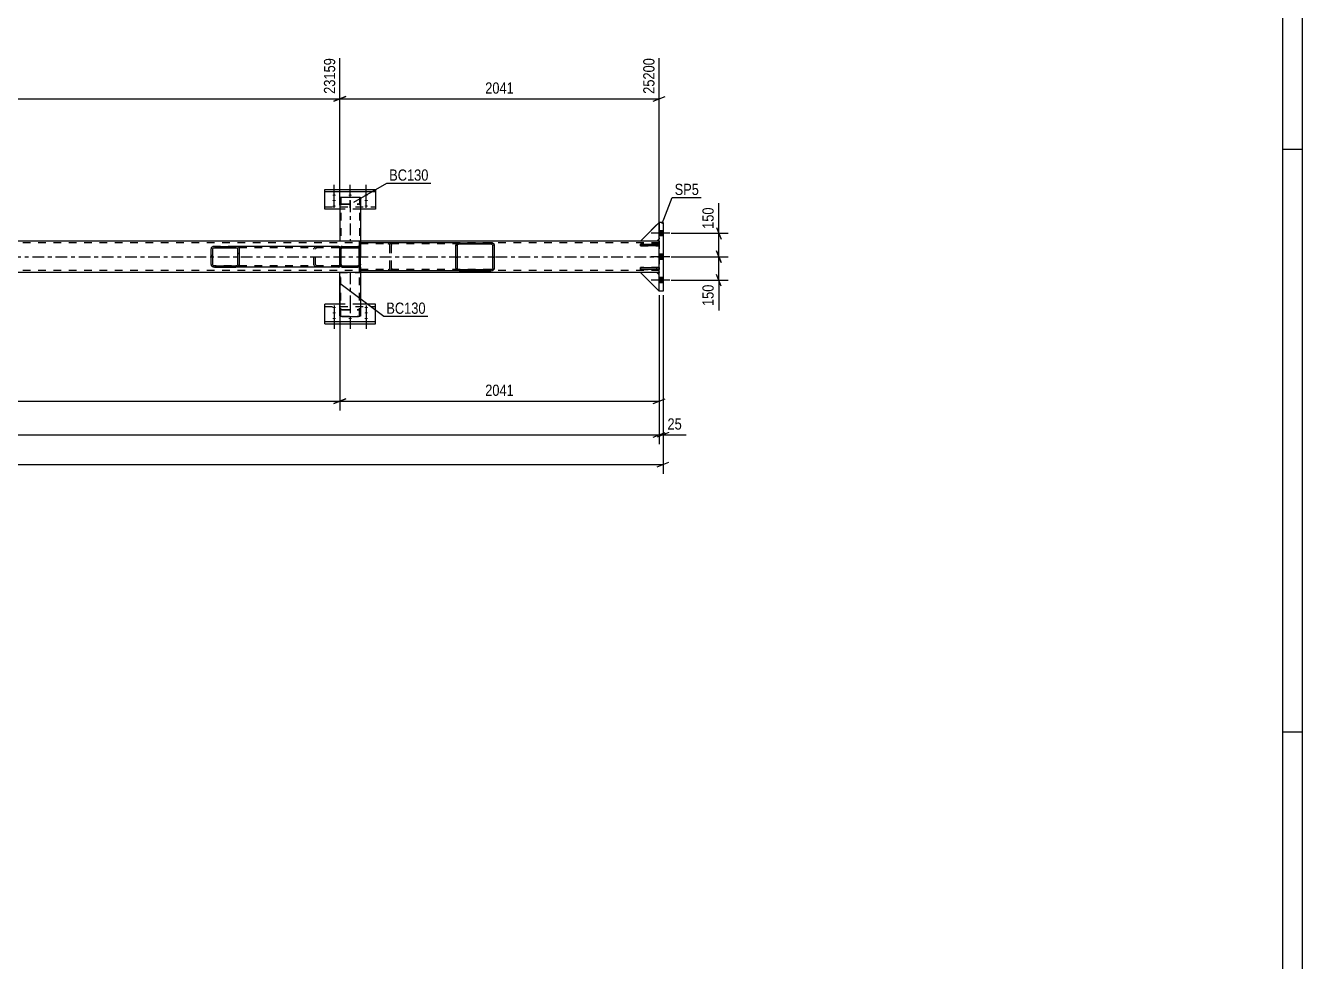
# Model space of a CAD drawing. Header units: millimetres. Extents: x -82 to 1107, y -663 to 178.
# Drawn here: x 780.6 to 1107, y -424.1 to -184.8 of the extents above; entities that cross this region are included whole.
import ezdxf

# ---------------------------------------------------------------- set-up
doc = ezdxf.new("R2010")
doc.units = ezdxf.units.MM
doc.linetypes.add('DXK_LINE_DOT2', pattern=[3.9198, 1.9599, -1.9599])
doc.linetypes.add('DXK_LINE_DOT3', pattern=[5.9187, 2.979, -0.9799, 0.9799, -0.9799])
doc.styles.add('Arial Narrow', font='ARIALN.TTF', dxfattribs={"height": 0.2})

# ---------------------------------------------------------------- blocks, each defined once
blk = doc.blocks.new('Unknown-348431369-1163')
at = {"color": 5, "linetype": 'Continuous'}
for p, q in [((1107.01, -663.45), (1107.01, 177.55)), ((1102.01, -658.45), (1102.01, 172.55)), ((1107.01, -216.45), (1102.01, -216.45)), ((1107.01, -365.45), (1102.01, -365.45))]:
    blk.add_line(p, q, dxfattribs=at)
blk = doc.blocks.new('Part-348431369-4253 - 4134')
at = {"color": 2, "linetype": 'Continuous'}
for p, q in [((941.94, -247.91), (937.74, -247.91)), ((937.74, -247.91), (942.54, -252.71)), ((942.54, -248.51), (941.94, -247.91))]:
    blk.add_line(p, q, dxfattribs=at)
at = {"color": 7, "linetype": 'DXK_LINE_DOT2'}
blk.add_line((942.54, -252.71), (942.54, -248.51), dxfattribs=at)
blk = doc.blocks.new('Part-348431369-4211 - 4134')
at = {"linetype": 'Continuous'}
h = blk.add_hatch(dxfattribs=at)
h.set_pattern_fill('', scale=0.7, style=0, pattern_type=0)
h.set_pattern_definition([(45, (899.8734, -247.4569), (-1.57154, 1.57154), [])])
h.paths.add_polyline_path([(899.54, -247.51), (899.87, -247.46), (900.16, -247.32), (900.35, -247.11), (900.42, -246.87), (900.42, -240.95), (900.35, -240.7), (900.16, -240.49), (899.87, -240.35), (899.54, -240.31), (891.41, -240.31), (891.07, -240.35), (890.79, -240.49), (890.6, -240.7), (890.53, -240.95), (890.53, -246.87), (890.6, -247.11), (890.79, -247.32), (891.07, -247.46), (891.41, -247.51)])
h.paths.add_polyline_path([(891.24, -247.16), (891.1, -247.09), (891, -246.99), (890.97, -246.87), (890.97, -240.95), (891, -240.82), (891.1, -240.72), (891.24, -240.65), (891.41, -240.63), (899.54, -240.63), (899.71, -240.65), (899.85, -240.72), (899.94, -240.82), (899.98, -240.95), (899.98, -246.87), (899.94, -246.99), (899.85, -247.09), (899.71, -247.16), (899.54, -247.19), (891.41, -247.19)])
at = {"color": 2, "linetype": 'Continuous'}
for p, q in [((891.41, -240.31), (866.18, -240.31)), ((866.18, -241.27), (866.18, -241.91)), ((890.6, -240.7), (890.53, -240.95)), ((890.53, -246.87), (890.53, -240.95)), ((890.97, -240.95), (891, -240.82)), ((890.97, -246.87), (890.97, -240.95)), ((891.41, -240.31), (891.07, -240.35)), ((891.24, -240.65), (891.41, -240.63)), ((891.41, -240.31), (899.54, -240.31)), ((891.41, -240.63), (899.54, -240.63)), ((899.87, -240.35), (899.54, -240.31)), ((899.54, -240.63), (899.71, -240.65)), ((899.94, -240.82), (899.98, -240.95)), ((899.98, -246.87), (899.98, -240.95)), ((900.42, -240.95), (900.35, -240.7)), ((900.42, -246.87), (900.42, -240.95)), ((866.18, -246.55), (866.18, -245.91)), ((891.41, -247.51), (866.18, -247.51)), ((890.53, -246.87), (890.6, -247.11)), ((891, -246.99), (890.97, -246.87)), ((891.07, -247.46), (891.41, -247.51)), ((891.41, -247.19), (891.24, -247.16)), ((891.41, -247.19), (899.54, -247.19)), ((891.41, -247.51), (899.54, -247.51)), ((899.71, -247.16), (899.54, -247.19)), ((899.54, -247.51), (899.87, -247.46)), ((899.98, -246.87), (899.94, -246.99)), ((900.35, -247.11), (900.42, -246.87))]:
    blk.add_line(p, q, dxfattribs=at)
at = {"color": 7, "linetype": 'DXK_LINE_DOT2'}
for p, q in [((866.18, -240.31), (866.18, -241.27)), ((866.18, -240.31), (866.18, -240.31)), ((899.54, -240.63), (866.18, -240.63)), ((873.25, -240.31), (873.58, -240.35)), ((873.41, -240.65), (873.25, -240.63)), ((873.69, -240.95), (873.65, -240.82)), ((873.69, -246.87), (873.69, -240.95)), ((874.06, -240.7), (874.12, -240.95)), ((874.12, -246.87), (874.12, -240.95)), ((899.54, -240.31), (891.41, -240.31)), ((866.18, -241.91), (866.18, -245.91)), ((866.18, -246.87), (866.18, -246.55)), ((866.18, -247.51), (866.18, -246.87)), ((899.54, -247.19), (866.18, -247.19)), ((866.18, -247.51), (866.18, -247.51)), ((873.25, -247.19), (873.41, -247.16)), ((873.58, -247.46), (873.25, -247.51)), ((873.65, -246.99), (873.69, -246.87)), ((874.12, -246.87), (874.06, -247.11)), ((899.54, -247.51), (891.41, -247.51))]:
    blk.add_line(p, q, dxfattribs=at)
for centre, radius, start, end in [((873.31, -241.04), 0.401, 32.4092, 75.4445), ((873.38, -241.13), 0.802, 32.4092, 75.4445), ((873.31, -246.77), 0.401, 284.5555, 327.5908), ((873.38, -246.68), 0.802, 284.5555, 327.5908)]:
    blk.add_arc(centre, radius, start, end, dxfattribs=at)
at = {"color": 2, "linetype": 'Continuous'}
for centre, radius, start, end in [((891.28, -241.13), 0.802, 104.5555, 147.5908), ((891.34, -241.04), 0.401, 104.5555, 147.5908), ((899.6, -241.04), 0.401, 32.4092, 75.4445), ((899.67, -241.13), 0.802, 32.4092, 75.4445), ((891.28, -246.68), 0.802, 212.4092, 255.4445), ((891.34, -246.77), 0.401, 212.4092, 255.4445), ((899.6, -246.77), 0.401, 284.5555, 327.5908), ((899.67, -246.68), 0.802, 284.5555, 327.5908)]:
    blk.add_arc(centre, radius, start, end, dxfattribs=at)
blk = doc.blocks.new('Part-348431369-4331 - 4134')
at = {"color": 7, "linetype": 'DXK_LINE_DOT2'}
for p, q in [((942.54, -246.67), (937.74, -246.67)), ((937.74, -246.67), (937.74, -247.15)), ((937.74, -247.15), (942.54, -247.15)), ((941.94, -247.15), (941.94, -246.67)), ((942.54, -247.15), (942.54, -246.67))]:
    blk.add_line(p, q, dxfattribs=at)
blk = doc.blocks.new('Part-348431369-4215 - 4134')
at = {"color": 2, "linetype": 'Continuous'}
for p, q in [((857.05, -231.76), (857.05, -226.71)), ((857.05, -226.71), (870.05, -226.71)), ((870.05, -227.31), (857.05, -227.31)), ((870.05, -226.71), (870.05, -231.76)), ((860.91, -231.76), (857.05, -231.76)), ((870.05, -231.76), (866.19, -231.76))]:
    blk.add_line(p, q, dxfattribs=at)
at = {"color": 7, "linetype": 'DXK_LINE_DOT2'}
for p, q in [((857.05, -231.15), (870.05, -231.15)), ((866.19, -231.76), (860.91, -231.76))]:
    blk.add_line(p, q, dxfattribs=at)
blk = doc.blocks.new('Part-348431369-4151 - 4134')
at = {"color": 2, "linetype": 'Continuous'}
for p, q in [((942.54, -252.71), (942.54, -235.11)), ((943.54, -235.11), (942.54, -235.11)), ((943.54, -235.11), (943.54, -252.71)), ((943.54, -252.71), (942.54, -252.71))]:
    blk.add_line(p, q, dxfattribs=at)
blk = doc.blocks.new('Part-348431369-4337 - 4134')
at = {"color": 2, "linetype": 'Continuous'}
for p, q in [((937.74, -239.91), (942.54, -235.11)), ((941.94, -239.91), (937.74, -239.91)), ((942.54, -239.31), (941.94, -239.91))]:
    blk.add_line(p, q, dxfattribs=at)
at = {"color": 7, "linetype": 'DXK_LINE_DOT2'}
blk.add_line((942.54, -239.31), (942.54, -235.11), dxfattribs=at)
blk = doc.blocks.new('Part-348431369-4191 - 4134')
at = {"color": 2, "linetype": 'Continuous'}
for p, q in [((860.91, -228.79), (860.95, -228.73)), ((860.91, -228.79), (860.91, -239.91)), ((860.95, -228.73), (861.05, -228.68)), ((861.05, -228.68), (861.21, -228.64)), ((861.21, -228.64), (861.39, -228.63)), ((861.39, -228.63), (865.71, -228.63)), ((865.71, -228.63), (865.89, -228.64)), ((865.89, -228.64), (866.05, -228.68)), ((866.05, -228.68), (866.15, -228.73)), ((866.15, -228.73), (866.19, -228.79)), ((866.19, -228.79), (866.19, -239.91))]:
    blk.add_line(p, q, dxfattribs=at)
at = {"color": 7, "linetype": 'DXK_LINE_DOT2'}
for p, q in [((860.95, -230.33), (860.91, -230.27)), ((861.05, -230.39), (860.95, -230.33)), ((861.21, -230.42), (861.05, -230.39)), ((861.17, -228.76), (861.15, -228.79)), ((861.15, -228.79), (861.15, -239.91)), ((861.15, -230.27), (861.17, -230.3)), ((861.22, -228.74), (861.17, -228.76)), ((861.17, -230.3), (861.22, -230.33)), ((861.39, -230.44), (861.21, -230.42)), ((861.3, -228.72), (861.22, -228.74)), ((861.22, -230.33), (861.3, -230.35)), ((861.39, -228.71), (861.3, -228.72)), ((861.3, -230.35), (861.39, -230.35)), ((861.39, -228.71), (865.71, -228.71)), ((861.39, -230.35), (865.71, -230.35)), ((861.39, -230.44), (865.71, -230.44)), ((865.8, -228.72), (865.71, -228.71)), ((865.71, -230.35), (865.8, -230.35)), ((865.89, -230.42), (865.71, -230.44)), ((865.88, -228.74), (865.8, -228.72)), ((865.8, -230.35), (865.88, -230.33)), ((865.93, -228.76), (865.88, -228.74)), ((865.88, -230.33), (865.89, -230.32)), ((865.89, -230.32), (865.93, -230.3)), ((866.05, -230.39), (865.89, -230.42)), ((865.95, -228.79), (865.93, -228.76)), ((865.93, -230.3), (865.95, -230.27)), ((865.95, -228.79), (865.95, -239.91)), ((866.15, -230.33), (866.05, -230.39)), ((866.19, -230.27), (866.15, -230.33)), ((866.19, -239.91), (860.91, -239.91))]:
    blk.add_line(p, q, dxfattribs=at)
at = {"color": 7, "linetype": 'DXK_LINE_DOT3'}
blk.add_line((863.55, -229.53), (863.55, -239.91), dxfattribs=at)
blk = doc.blocks.new('Part-348431369-4325 - 4134')
at = {"color": 2, "linetype": 'Continuous'}
for p, q in [((937.74, -247.15), (937.74, -246.67)), ((937.74, -246.67), (942.54, -246.67)), ((942.54, -247.15), (937.74, -247.15)), ((942.54, -246.67), (942.54, -247.15))]:
    blk.add_line(p, q, dxfattribs=at)
at = {"color": 7, "linetype": 'DXK_LINE_DOT2'}
blk.add_line((941.94, -247.15), (941.94, -246.67), dxfattribs=at)
blk = doc.blocks.new('Part-348431369-4261 - 4134')
at = {"color": 7, "linetype": 'DXK_LINE_DOT2'}
for p, q in [((941.94, -247.91), (937.74, -247.91)), ((937.74, -247.91), (942.54, -252.71)), ((942.54, -248.51), (941.94, -247.91)), ((942.54, -252.71), (942.54, -248.51))]:
    blk.add_line(p, q, dxfattribs=at)
blk = doc.blocks.new('Part-348431369-4328 - 4134')
at = {"color": 2, "linetype": 'Continuous'}
for p, q in [((937.74, -241.15), (937.74, -240.67)), ((937.74, -240.67), (942.54, -240.67)), ((942.54, -241.15), (937.74, -241.15)), ((942.54, -240.67), (942.54, -241.15))]:
    blk.add_line(p, q, dxfattribs=at)
at = {"color": 7, "linetype": 'DXK_LINE_DOT2'}
blk.add_line((941.94, -241.15), (941.94, -240.67), dxfattribs=at)
blk = doc.blocks.new('Part-348431369-4247 - 4134')
at = {"color": 7, "linetype": 'DXK_LINE_DOT2'}
for p, q in [((937.74, -239.91), (942.54, -235.11)), ((942.54, -235.11), (942.54, -239.31)), ((941.94, -239.91), (937.74, -239.91)), ((942.54, -239.31), (941.94, -239.91))]:
    blk.add_line(p, q, dxfattribs=at)
blk = doc.blocks.new('Part-348431369-4250 - 4134')
at = {"color": 7, "linetype": 'DXK_LINE_DOT2'}
for p, q in [((937.74, -239.91), (942.54, -235.11)), ((942.54, -235.11), (942.54, -239.31)), ((941.94, -239.91), (937.74, -239.91)), ((942.54, -239.31), (941.94, -239.91))]:
    blk.add_line(p, q, dxfattribs=at)
blk = doc.blocks.new('Part-348431369-4256 - 4134')
at = {"color": 7, "linetype": 'DXK_LINE_DOT2'}
for p, q in [((941.94, -247.91), (937.74, -247.91)), ((937.74, -247.91), (942.54, -252.71)), ((942.54, -248.51), (941.94, -247.91)), ((942.54, -252.71), (942.54, -248.51))]:
    blk.add_line(p, q, dxfattribs=at)
blk = doc.blocks.new('Bolt-348431369-4282 - 4134')
at = {"linetype": 'Continuous'}
for points in [[(942.54, -237.25), (942.54, -238.57), (943.54, -238.57), (943.54, -237.25)], [(942.54, -237.25), (942.54, -238.57), (943.54, -238.57), (943.54, -237.25)], [(942.54, -237.25), (942.54, -238.57), (943.54, -238.57), (943.54, -237.25)], [(942.54, -237.25), (942.54, -238.57), (943.54, -238.57), (943.54, -237.25)], [(942.54, -243.25), (942.54, -244.57), (943.54, -244.57), (943.54, -243.25)], [(942.54, -243.25), (942.54, -244.57), (943.54, -244.57), (943.54, -243.25)], [(942.54, -249.25), (942.54, -250.57), (943.54, -250.57), (943.54, -249.25)], [(942.54, -249.25), (942.54, -250.57), (943.54, -250.57), (943.54, -249.25)], [(942.54, -249.25), (942.54, -250.57), (943.54, -250.57), (943.54, -249.25)], [(942.54, -249.25), (942.54, -250.57), (943.54, -250.57), (943.54, -249.25)]]:
    blk.add_hatch(color=1, dxfattribs=at).paths.add_polyline_path(points)
at = {"color": 1, "linetype": 'Continuous'}
for p, q in [((945.3, -237.91), (940.54, -237.91)), ((945.3, -237.91), (940.54, -237.91)), ((945.3, -237.91), (940.54, -237.91)), ((945.3, -237.91), (940.54, -237.91)), ((943.54, -237.25), (942.54, -237.25)), ((943.54, -237.25), (942.54, -237.25)), ((943.54, -237.25), (942.54, -237.25)), ((943.54, -237.25), (942.54, -237.25)), ((943.54, -238.57), (942.54, -238.57)), ((943.54, -238.57), (942.54, -238.57)), ((943.54, -238.57), (942.54, -238.57)), ((943.54, -238.57), (942.54, -238.57)), ((945.3, -243.91), (940.54, -243.91)), ((945.3, -243.91), (940.54, -243.91)), ((943.54, -243.25), (942.54, -243.25)), ((943.54, -243.25), (942.54, -243.25)), ((943.54, -244.57), (942.54, -244.57)), ((943.54, -244.57), (942.54, -244.57)), ((945.3, -249.91), (940.54, -249.91)), ((945.3, -249.91), (940.54, -249.91)), ((945.3, -249.91), (940.54, -249.91)), ((945.3, -249.91), (940.54, -249.91)), ((943.54, -249.25), (942.54, -249.25)), ((943.54, -249.25), (942.54, -249.25)), ((943.54, -249.25), (942.54, -249.25)), ((943.54, -249.25), (942.54, -249.25)), ((943.54, -250.57), (942.54, -250.57)), ((943.54, -250.57), (942.54, -250.57)), ((943.54, -250.57), (942.54, -250.57)), ((943.54, -250.57), (942.54, -250.57))]:
    blk.add_line(p, q, dxfattribs=at)
blk = doc.blocks.new('Bolt-348431369-4288 - 4134')
at = {"linetype": 'Continuous'}
for points in [[(859.45, -227.98), (859.54, -227.98), (859.63, -227.99), (859.71, -228.01), (859.78, -228.03), (859.83, -228.05), (859.87, -228.08), (859.89, -228.11), (859.89, -228.15), (859.87, -228.18), (859.83, -228.21), (859.78, -228.23), (859.71, -228.25), (859.63, -228.27), (859.54, -228.28), (859.45, -228.28), (859.36, -228.28), (859.27, -228.27), (859.19, -228.25), (859.12, -228.23), (859.07, -228.21), (859.03, -228.18), (859.01, -228.15), (859.01, -228.11), (859.03, -228.08), (859.07, -228.05), (859.12, -228.03), (859.19, -228.01), (859.27, -227.99), (859.36, -227.98)], [(863.55, -227.98), (863.64, -227.98), (863.73, -227.99), (863.81, -228.01), (863.88, -228.03), (863.93, -228.05), (863.97, -228.08), (863.99, -228.11), (863.99, -228.15), (863.97, -228.18), (863.93, -228.21), (863.88, -228.23), (863.81, -228.25), (863.73, -228.27), (863.64, -228.28), (863.55, -228.28), (863.46, -228.28), (863.37, -228.27), (863.29, -228.25), (863.22, -228.23), (863.17, -228.21), (863.13, -228.18), (863.11, -228.15), (863.11, -228.11), (863.13, -228.08), (863.17, -228.05), (863.22, -228.03), (863.29, -228.01), (863.37, -227.99), (863.46, -227.98)], [(867.65, -227.98), (867.74, -227.98), (867.83, -227.99), (867.91, -228.01), (867.98, -228.03), (868.03, -228.05), (868.07, -228.08), (868.09, -228.11), (868.09, -228.15), (868.07, -228.18), (868.03, -228.21), (867.98, -228.23), (867.91, -228.25), (867.83, -228.27), (867.74, -228.28), (867.65, -228.28), (867.56, -228.28), (867.47, -228.27), (867.39, -228.25), (867.32, -228.23), (867.27, -228.21), (867.23, -228.18), (867.21, -228.15), (867.21, -228.11), (867.23, -228.08), (867.27, -228.05), (867.32, -228.03), (867.39, -228.01), (867.47, -227.99), (867.56, -227.98)], [(859.45, -229.38), (859.54, -229.39), (859.63, -229.39), (859.71, -229.41), (859.78, -229.43), (859.83, -229.46), (859.87, -229.49), (859.89, -229.52), (859.89, -229.55), (859.87, -229.58), (859.83, -229.61), (859.78, -229.63), (859.71, -229.65), (859.63, -229.67), (859.54, -229.68), (859.45, -229.68), (859.36, -229.68), (859.27, -229.67), (859.19, -229.65), (859.12, -229.63), (859.07, -229.61), (859.03, -229.58), (859.01, -229.55), (859.01, -229.52), (859.03, -229.49), (859.07, -229.46), (859.12, -229.43), (859.19, -229.41), (859.27, -229.39), (859.36, -229.39)], [(859.45, -230.78), (859.54, -230.79), (859.63, -230.8), (859.71, -230.81), (859.78, -230.83), (859.83, -230.86), (859.87, -230.89), (859.89, -230.92), (859.89, -230.95), (859.87, -230.98), (859.83, -231.01), (859.78, -231.04), (859.71, -231.06), (859.63, -231.07), (859.54, -231.08), (859.45, -231.09), (859.36, -231.08), (859.27, -231.07), (859.19, -231.06), (859.12, -231.04), (859.07, -231.01), (859.03, -230.98), (859.01, -230.95), (859.01, -230.92), (859.03, -230.89), (859.07, -230.86), (859.12, -230.83), (859.19, -230.81), (859.27, -230.8), (859.36, -230.79)], [(867.65, -229.38), (867.74, -229.39), (867.83, -229.39), (867.91, -229.41), (867.98, -229.43), (868.03, -229.46), (868.07, -229.49), (868.09, -229.52), (868.09, -229.55), (868.07, -229.58), (868.03, -229.61), (867.98, -229.63), (867.91, -229.65), (867.83, -229.67), (867.74, -229.68), (867.65, -229.68), (867.56, -229.68), (867.47, -229.67), (867.39, -229.65), (867.32, -229.63), (867.27, -229.61), (867.23, -229.58), (867.21, -229.55), (867.21, -229.52), (867.23, -229.49), (867.27, -229.46), (867.32, -229.43), (867.39, -229.41), (867.47, -229.39), (867.56, -229.39)], [(867.65, -230.78), (867.74, -230.79), (867.83, -230.8), (867.91, -230.81), (867.98, -230.83), (868.03, -230.86), (868.07, -230.89), (868.09, -230.92), (868.09, -230.95), (868.07, -230.98), (868.03, -231.01), (867.98, -231.04), (867.91, -231.06), (867.83, -231.07), (867.74, -231.08), (867.65, -231.09), (867.56, -231.08), (867.47, -231.07), (867.39, -231.06), (867.32, -231.04), (867.27, -231.01), (867.23, -230.98), (867.21, -230.95), (867.21, -230.92), (867.23, -230.89), (867.27, -230.86), (867.32, -230.83), (867.39, -230.81), (867.47, -230.8), (867.56, -230.79)]]:
    blk.add_hatch(color=1, dxfattribs=at).paths.add_polyline_path(points)
at = {"color": 1, "linetype": 'Continuous'}
for p, q in [((859.45, -228.62), (859.45, -225.5)), ((859.45, -230.02), (859.45, -226.9)), ((859.45, -231.42), (859.45, -228.3)), ((863.55, -228.62), (863.55, -225.5)), ((867.65, -228.62), (867.65, -225.5)), ((867.65, -230.02), (867.65, -226.9)), ((867.65, -231.42), (867.65, -228.3))]:
    blk.add_line(p, q, dxfattribs=at)
at = {"color": 1, "linetype": 'DXK_LINE_DOT2'}
blk.add_line((863.55, -231.42), (863.55, -228.3), dxfattribs=at)
blk = doc.blocks.new('Part-348431369-4300 - 4134')
at = {"color": 2, "linetype": 'Continuous'}
for p, q in [((937.74, -239.91), (12.9, -239.91)), ((942.54, -239.91), (941.94, -239.91)), ((937.74, -247.91), (12.9, -247.91)), ((942.54, -247.91), (941.94, -247.91))]:
    blk.add_line(p, q, dxfattribs=at)
at = {"color": 7, "linetype": 'DXK_LINE_DOT2'}
for p, q in [((942.54, -240.39), (12.9, -240.39)), ((941.94, -239.91), (937.74, -239.91)), ((942.54, -239.91), (942.54, -247.91)), ((942.54, -247.43), (12.9, -247.43)), ((941.94, -247.91), (937.74, -247.91))]:
    blk.add_line(p, q, dxfattribs=at)
at = {"color": 7, "linetype": 'DXK_LINE_DOT3'}
blk.add_line((12.9, -243.91), (942.54, -243.91), dxfattribs=at)
blk = doc.blocks.new('Part-348431369-4334 - 4134')
at = {"color": 7, "linetype": 'DXK_LINE_DOT2'}
for p, q in [((942.54, -240.67), (937.74, -240.67)), ((937.74, -240.67), (937.74, -241.15)), ((937.74, -241.15), (942.54, -241.15)), ((941.94, -241.15), (941.94, -240.67)), ((942.54, -241.15), (942.54, -240.67))]:
    blk.add_line(p, q, dxfattribs=at)
blk = doc.blocks.new('Part-348431369-4370 - 4134')
at = {"color": 2, "linetype": 'Continuous'}
for p, q in [((860.91, -259.02), (860.91, -247.91)), ((866.19, -247.91), (866.19, -259.02)), ((860.95, -259.08), (860.91, -259.02)), ((861.05, -259.13), (860.95, -259.08)), ((861.21, -259.17), (861.05, -259.13)), ((861.39, -259.18), (861.21, -259.17)), ((861.39, -259.18), (865.71, -259.18)), ((865.89, -259.17), (865.71, -259.18)), ((866.05, -259.13), (865.89, -259.17)), ((866.15, -259.08), (866.05, -259.13)), ((866.19, -259.02), (866.15, -259.08))]:
    blk.add_line(p, q, dxfattribs=at)
at = {"color": 7, "linetype": 'DXK_LINE_DOT2'}
for p, q in [((860.91, -247.91), (866.19, -247.91)), ((861.15, -259.02), (861.15, -247.91)), ((865.95, -259.02), (865.95, -247.91)), ((860.91, -257.54), (860.95, -257.48)), ((860.95, -257.48), (861.05, -257.42)), ((861.05, -257.42), (861.21, -257.39)), ((861.17, -257.51), (861.15, -257.54)), ((861.22, -257.48), (861.17, -257.51)), ((861.21, -257.39), (861.39, -257.38)), ((861.3, -257.46), (861.22, -257.48)), ((861.39, -257.46), (861.3, -257.46)), ((861.39, -257.38), (865.71, -257.38)), ((861.39, -257.46), (865.71, -257.46)), ((865.71, -257.38), (865.89, -257.39)), ((865.8, -257.46), (865.71, -257.46)), ((865.88, -257.48), (865.8, -257.46)), ((865.88, -257.48), (865.89, -257.49)), ((865.89, -257.39), (866.05, -257.42)), ((865.89, -257.49), (865.93, -257.51)), ((865.95, -257.54), (865.93, -257.51)), ((866.05, -257.42), (866.15, -257.48)), ((866.15, -257.48), (866.19, -257.54)), ((861.15, -259.02), (861.17, -259.05)), ((861.17, -259.05), (861.22, -259.08)), ((861.22, -259.08), (861.3, -259.09)), ((861.3, -259.09), (861.39, -259.1)), ((861.39, -259.1), (865.71, -259.1)), ((865.71, -259.1), (865.8, -259.09)), ((865.8, -259.09), (865.88, -259.08)), ((865.88, -259.08), (865.93, -259.05)), ((865.93, -259.05), (865.95, -259.02))]:
    blk.add_line(p, q, dxfattribs=at)
at = {"color": 7, "linetype": 'DXK_LINE_DOT3'}
blk.add_line((863.55, -247.91), (863.55, -258.28), dxfattribs=at)
blk = doc.blocks.new('Bolt-348431369-4375 - 4134')
at = {"linetype": 'Continuous'}
for points in [[(859.45, -257.03), (859.36, -257.02), (859.27, -257.01), (859.19, -257), (859.12, -256.98), (859.07, -256.95), (859.03, -256.92), (859.01, -256.89), (859.01, -256.86), (859.03, -256.83), (859.07, -256.8), (859.12, -256.78), (859.19, -256.76), (859.27, -256.74), (859.36, -256.73), (859.45, -256.73), (859.54, -256.73), (859.63, -256.74), (859.71, -256.76), (859.78, -256.78), (859.83, -256.8), (859.87, -256.83), (859.89, -256.86), (859.89, -256.89), (859.87, -256.92), (859.83, -256.95), (859.78, -256.98), (859.71, -257), (859.63, -257.01), (859.54, -257.02)], [(867.65, -257.03), (867.56, -257.02), (867.47, -257.01), (867.39, -257), (867.32, -256.98), (867.27, -256.95), (867.23, -256.92), (867.21, -256.89), (867.21, -256.86), (867.23, -256.83), (867.27, -256.8), (867.32, -256.78), (867.39, -256.76), (867.47, -256.74), (867.56, -256.73), (867.65, -256.73), (867.74, -256.73), (867.83, -256.74), (867.91, -256.76), (867.98, -256.78), (868.03, -256.8), (868.07, -256.83), (868.09, -256.86), (868.09, -256.89), (868.07, -256.92), (868.03, -256.95), (867.98, -256.98), (867.91, -257), (867.83, -257.01), (867.74, -257.02)], [(859.45, -258.43), (859.36, -258.43), (859.27, -258.42), (859.19, -258.4), (859.12, -258.38), (859.07, -258.35), (859.03, -258.33), (859.01, -258.29), (859.01, -258.26), (859.03, -258.23), (859.07, -258.2), (859.12, -258.18), (859.19, -258.16), (859.27, -258.14), (859.36, -258.13), (859.45, -258.13), (859.54, -258.13), (859.63, -258.14), (859.71, -258.16), (859.78, -258.18), (859.83, -258.2), (859.87, -258.23), (859.89, -258.26), (859.89, -258.29), (859.87, -258.33), (859.83, -258.35), (859.78, -258.38), (859.71, -258.4), (859.63, -258.42), (859.54, -258.43)], [(859.45, -259.83), (859.36, -259.83), (859.27, -259.82), (859.19, -259.8), (859.12, -259.78), (859.07, -259.76), (859.03, -259.73), (859.01, -259.7), (859.01, -259.67), (859.03, -259.63), (859.07, -259.61), (859.12, -259.58), (859.19, -259.56), (859.27, -259.54), (859.36, -259.53), (859.45, -259.53), (859.54, -259.53), (859.63, -259.54), (859.71, -259.56), (859.78, -259.58), (859.83, -259.61), (859.87, -259.63), (859.89, -259.67), (859.89, -259.7), (859.87, -259.73), (859.83, -259.76), (859.78, -259.78), (859.71, -259.8), (859.63, -259.82), (859.54, -259.83)], [(863.55, -259.83), (863.46, -259.83), (863.37, -259.82), (863.29, -259.8), (863.22, -259.78), (863.17, -259.76), (863.13, -259.73), (863.11, -259.7), (863.11, -259.67), (863.13, -259.63), (863.17, -259.61), (863.22, -259.58), (863.29, -259.56), (863.37, -259.54), (863.46, -259.53), (863.55, -259.53), (863.64, -259.53), (863.73, -259.54), (863.81, -259.56), (863.88, -259.58), (863.93, -259.61), (863.97, -259.63), (863.99, -259.67), (863.99, -259.7), (863.97, -259.73), (863.93, -259.76), (863.88, -259.78), (863.81, -259.8), (863.73, -259.82), (863.64, -259.83)], [(867.65, -258.43), (867.56, -258.43), (867.47, -258.42), (867.39, -258.4), (867.32, -258.38), (867.27, -258.35), (867.23, -258.33), (867.21, -258.29), (867.21, -258.26), (867.23, -258.23), (867.27, -258.2), (867.32, -258.18), (867.39, -258.16), (867.47, -258.14), (867.56, -258.13), (867.65, -258.13), (867.74, -258.13), (867.83, -258.14), (867.91, -258.16), (867.98, -258.18), (868.03, -258.2), (868.07, -258.23), (868.09, -258.26), (868.09, -258.29), (868.07, -258.33), (868.03, -258.35), (867.98, -258.38), (867.91, -258.4), (867.83, -258.42), (867.74, -258.43)], [(867.65, -259.83), (867.56, -259.83), (867.47, -259.82), (867.39, -259.8), (867.32, -259.78), (867.27, -259.76), (867.23, -259.73), (867.21, -259.7), (867.21, -259.67), (867.23, -259.63), (867.27, -259.61), (867.32, -259.58), (867.39, -259.56), (867.47, -259.54), (867.56, -259.53), (867.65, -259.53), (867.74, -259.53), (867.83, -259.54), (867.91, -259.56), (867.98, -259.58), (868.03, -259.61), (868.07, -259.63), (868.09, -259.67), (868.09, -259.7), (868.07, -259.73), (868.03, -259.76), (867.98, -259.78), (867.91, -259.8), (867.83, -259.82), (867.74, -259.83)]]:
    blk.add_hatch(color=1, dxfattribs=at).paths.add_polyline_path(points)
at = {"color": 1, "linetype": 'Continuous'}
for p, q in [((859.45, -256.39), (859.45, -259.51)), ((859.45, -257.79), (859.45, -260.91)), ((867.65, -256.39), (867.65, -259.51)), ((867.65, -257.79), (867.65, -260.91)), ((859.45, -259.19), (859.45, -262.31)), ((863.55, -259.19), (863.55, -262.31)), ((867.65, -259.19), (867.65, -262.31))]:
    blk.add_line(p, q, dxfattribs=at)
at = {"color": 1, "linetype": 'DXK_LINE_DOT2'}
blk.add_line((863.55, -256.39), (863.55, -259.51), dxfattribs=at)
blk = doc.blocks.new('Part-348431369-4378 - 4134')
at = {"color": 2, "linetype": 'Continuous'}
for p, q in [((857.05, -261.1), (857.05, -256.06)), ((860.91, -256.06), (857.05, -256.06)), ((870.05, -256.06), (866.19, -256.06)), ((870.05, -261.1), (870.05, -256.06)), ((857.05, -260.5), (870.05, -260.5)), ((857.05, -261.1), (870.05, -261.1))]:
    blk.add_line(p, q, dxfattribs=at)
at = {"color": 7, "linetype": 'DXK_LINE_DOT2'}
for p, q in [((857.05, -256.66), (870.05, -256.66)), ((866.19, -256.06), (860.91, -256.06))]:
    blk.add_line(p, q, dxfattribs=at)
blk = doc.blocks.new('Part-348431369-4423 - 4134')
at = {"linetype": 'Continuous'}
h = blk.add_hatch(dxfattribs=at)
h.set_pattern_fill('', scale=0.7, style=0, pattern_type=0)
h.set_pattern_definition([(45, (865.7854, -246.4969), (-1.57154, 1.57154), [])])
h.paths.add_polyline_path([(865.54, -246.55), (865.79, -246.5), (865.99, -246.36), (866.13, -246.15), (866.18, -245.91), (866.18, -241.91), (866.13, -241.66), (865.99, -241.45), (865.79, -241.31), (865.54, -241.27), (861.54, -241.27), (861.3, -241.31), (861.09, -241.45), (860.95, -241.66), (860.9, -241.91), (860.9, -245.91), (860.95, -246.15), (861.09, -246.36), (861.3, -246.5), (861.54, -246.55)])
h.paths.add_polyline_path([(861.42, -246.2), (861.31, -246.13), (861.24, -246.03), (861.22, -245.91), (861.22, -241.91), (861.24, -241.78), (861.31, -241.68), (861.42, -241.61), (861.54, -241.59), (865.54, -241.59), (865.66, -241.61), (865.77, -241.68), (865.84, -241.78), (865.86, -241.91), (865.86, -245.91), (865.84, -246.03), (865.77, -246.13), (865.66, -246.2), (865.54, -246.23), (861.54, -246.23)])
at = {"color": 7, "linetype": 'DXK_LINE_DOT2'}
for p, q in [((861.3, -241.31), (861.54, -241.27)), ((861.54, -241.27), (865.54, -241.27)), ((865.54, -241.27), (865.79, -241.31)), ((860.9, -241.91), (860.95, -241.66)), ((860.9, -245.91), (860.9, -241.91)), ((861.24, -241.78), (861.22, -241.91)), ((861.22, -245.91), (861.22, -241.91)), ((861.54, -241.59), (861.42, -241.61)), ((861.54, -241.59), (865.54, -241.59)), ((865.66, -241.61), (865.54, -241.59)), ((865.86, -241.91), (865.84, -241.78)), ((865.86, -245.91), (865.86, -241.91)), ((866.13, -241.66), (866.18, -241.91)), ((866.18, -245.91), (866.18, -241.91)), ((860.95, -246.15), (860.9, -245.91)), ((861.22, -245.91), (861.24, -246.03)), ((861.54, -246.55), (861.3, -246.5)), ((861.42, -246.2), (861.54, -246.23)), ((861.54, -246.23), (865.54, -246.23)), ((861.54, -246.55), (865.54, -246.55)), ((865.54, -246.23), (865.66, -246.2)), ((865.79, -246.5), (865.54, -246.55)), ((865.84, -246.03), (865.86, -245.91)), ((866.18, -245.91), (866.13, -246.15))]:
    blk.add_line(p, q, dxfattribs=at)
at = {"color": 2, "linetype": 'Continuous'}
for p, q in [((861.54, -241.27), (861.3, -241.31)), ((861.54, -241.27), (865.54, -241.27)), ((865.79, -241.31), (865.54, -241.27)), ((860.95, -241.66), (860.9, -241.91)), ((860.9, -245.91), (860.9, -241.91)), ((861.22, -241.91), (861.24, -241.78)), ((861.22, -245.91), (861.22, -241.91)), ((861.42, -241.61), (861.54, -241.59)), ((861.54, -241.59), (865.54, -241.59)), ((865.54, -241.59), (865.66, -241.61)), ((865.84, -241.78), (865.86, -241.91)), ((865.86, -245.91), (865.86, -241.91)), ((866.18, -241.91), (866.13, -241.66)), ((866.18, -245.91), (866.18, -241.91)), ((860.9, -245.91), (860.95, -246.15)), ((861.24, -246.03), (861.22, -245.91)), ((861.3, -246.5), (861.54, -246.55)), ((861.54, -246.23), (861.42, -246.2)), ((861.54, -246.23), (865.54, -246.23)), ((861.54, -246.55), (865.54, -246.55)), ((865.66, -246.2), (865.54, -246.23)), ((865.54, -246.55), (865.79, -246.5)), ((865.86, -245.91), (865.84, -246.03)), ((866.13, -246.15), (866.18, -245.91))]:
    blk.add_line(p, q, dxfattribs=at)
at = {"color": 7, "linetype": 'DXK_LINE_DOT2'}
for centre, radius, start, end in [((861.54, -241.91), 0.64, 112.5, 157.5), ((865.54, -241.91), 0.64, 22.5, 67.5), ((861.54, -241.91), 0.32, 112.5, 157.5), ((865.54, -241.91), 0.32, 22.5, 67.5), ((861.54, -245.91), 0.64, 202.5, 247.5), ((861.54, -245.91), 0.32, 202.5, 247.5), ((865.54, -245.91), 0.32, 292.5, 337.5), ((865.54, -245.91), 0.64, 292.5, 337.5)]:
    blk.add_arc(centre, radius, start, end, dxfattribs=at)
at = {"color": 2, "linetype": 'Continuous'}
for centre, radius, start, end in [((861.54, -241.91), 0.64, 112.5, 157.5), ((865.54, -241.91), 0.64, 22.5, 67.5), ((861.54, -241.91), 0.32, 112.5, 157.5), ((865.54, -241.91), 0.32, 22.5, 67.5), ((861.54, -245.91), 0.64, 202.5, 247.5), ((861.54, -245.91), 0.32, 202.5, 247.5), ((865.54, -245.91), 0.32, 292.5, 337.5), ((865.54, -245.91), 0.64, 292.5, 337.5)]:
    blk.add_arc(centre, radius, start, end, dxfattribs=at)
blk = doc.blocks.new('Part-348431369-4428 - 4134')
at = {"linetype": 'Continuous'}
h = blk.add_hatch(dxfattribs=at)
h.set_pattern_fill('', scale=0.7, style=0, pattern_type=0)
h.set_pattern_definition([(45, (834.6862, -246.4969), (-1.57154, 1.57154), [])])
h.paths.add_polyline_path([(834.35, -246.55), (834.69, -246.5), (834.97, -246.36), (835.16, -246.15), (835.23, -245.91), (835.23, -241.91), (835.16, -241.66), (834.97, -241.45), (834.69, -241.31), (834.35, -241.27), (828.86, -241.27), (828.52, -241.31), (828.24, -241.45), (828.05, -241.66), (827.98, -241.91), (827.98, -245.91), (828.05, -246.15), (828.24, -246.36), (828.52, -246.5), (828.86, -246.55)])
h.paths.add_polyline_path([(828.69, -246.2), (828.55, -246.13), (828.45, -246.03), (828.42, -245.91), (828.42, -241.91), (828.45, -241.78), (828.55, -241.68), (828.69, -241.61), (828.86, -241.59), (834.35, -241.59), (834.52, -241.61), (834.66, -241.68), (834.76, -241.78), (834.79, -241.91), (834.79, -245.91), (834.76, -246.03), (834.66, -246.13), (834.52, -246.2), (834.35, -246.23), (828.86, -246.23)])
at = {"color": 2, "linetype": 'Continuous'}
for p, q in [((828.86, -241.27), (828.52, -241.31)), ((828.86, -241.27), (834.35, -241.27)), ((860.64, -241.27), (834.35, -241.27)), ((834.69, -241.31), (834.35, -241.27)), ((860.64, -241.27), (860.9, -241.3)), ((860.9, -241.3), (860.9, -241.31)), ((860.9, -241.31), (860.9, -241.45)), ((860.9, -241.45), (860.9, -241.91)), ((828.05, -241.66), (827.98, -241.91)), ((827.98, -245.91), (827.98, -241.91)), ((828.42, -241.91), (828.45, -241.78)), ((828.42, -245.91), (828.42, -241.91)), ((828.69, -241.61), (828.86, -241.59)), ((828.86, -241.59), (834.35, -241.59)), ((834.35, -241.59), (834.52, -241.61)), ((834.76, -241.78), (834.79, -241.91)), ((834.79, -245.91), (834.79, -241.91)), ((835.23, -241.91), (835.16, -241.66)), ((835.23, -245.91), (835.23, -241.91)), ((827.98, -245.91), (828.05, -246.15)), ((828.45, -246.03), (828.42, -245.91)), ((828.52, -246.5), (828.86, -246.55)), ((828.86, -246.23), (828.69, -246.2)), ((828.86, -246.23), (834.35, -246.23)), ((828.86, -246.55), (834.35, -246.55)), ((834.52, -246.2), (834.35, -246.23)), ((834.35, -246.55), (834.69, -246.5)), ((860.64, -246.55), (834.35, -246.55)), ((834.79, -245.91), (834.76, -246.03)), ((835.16, -246.15), (835.23, -245.91)), ((860.64, -246.55), (860.9, -246.51)), ((860.9, -246.51), (860.9, -245.91))]:
    blk.add_line(p, q, dxfattribs=at)
at = {"color": 7, "linetype": 'DXK_LINE_DOT2'}
for p, q in [((834.35, -241.27), (828.86, -241.27)), ((854.82, -241.31), (855.15, -241.27)), ((860.9, -241.3), (860.9, -241.3)), ((860.9, -241.45), (860.9, -241.65)), ((860.64, -241.59), (828.86, -241.59)), ((854.27, -241.91), (854.34, -241.66)), ((854.27, -245.91), (854.27, -241.91)), ((854.75, -241.78), (854.71, -241.91)), ((854.71, -245.91), (854.71, -241.91)), ((855.15, -241.59), (854.98, -241.61)), ((860.81, -241.61), (860.64, -241.59)), ((860.9, -241.65), (860.81, -241.61)), ((860.9, -245.91), (860.9, -241.66)), ((860.64, -246.23), (828.86, -246.23)), ((834.35, -246.55), (828.86, -246.55)), ((854.34, -246.15), (854.27, -245.91)), ((854.71, -245.91), (854.75, -246.03)), ((855.15, -246.55), (854.82, -246.5)), ((854.98, -246.2), (855.15, -246.23)), ((860.64, -246.23), (860.81, -246.2)), ((860.81, -246.2), (860.9, -246.16))]:
    blk.add_line(p, q, dxfattribs=at)
at = {"color": 2, "linetype": 'Continuous'}
for centre, radius, start, end in [((828.72, -242.09), 0.802, 104.5547, 147.5896), ((834.48, -242.09), 0.802, 32.4104, 75.4453), ((828.79, -242), 0.401, 104.5547, 147.5896), ((834.42, -242), 0.401, 32.4104, 75.4453), ((828.72, -245.72), 0.802, 212.4104, 255.4453), ((828.79, -245.81), 0.401, 212.4104, 255.4453), ((834.42, -245.81), 0.401, 284.5547, 327.5896), ((834.48, -245.72), 0.802, 284.5547, 327.5896)]:
    blk.add_arc(centre, radius, start, end, dxfattribs=at)
at = {"color": 7, "linetype": 'DXK_LINE_DOT2'}
for centre, radius, start, end in [((855.02, -242.09), 0.802, 104.5547, 147.5896), ((855.08, -242), 0.401, 104.5547, 147.5896), ((855.02, -245.72), 0.802, 212.4104, 255.4453), ((855.08, -245.81), 0.401, 212.4104, 255.4453)]:
    blk.add_arc(centre, radius, start, end, dxfattribs=at)
blk = doc.blocks.new('Part-348431369-4429 - 4134')
at = {"color": 2, "linetype": 'Continuous'}
for p, q in [((866.18, -240.07), (865.94, -240.07)), ((865.94, -241.27), (865.94, -240.07)), ((866.18, -241.27), (865.94, -241.27)), ((866.18, -240.07), (866.18, -241.27))]:
    blk.add_line(p, q, dxfattribs=at)
blk = doc.blocks.new('Part-348431369-4430 - 4134')
at = {"color": 2, "linetype": 'Continuous'}
for p, q in [((865.94, -246.55), (865.94, -246.55)), ((865.94, -246.55), (865.94, -247.75)), ((865.94, -246.55), (866.18, -246.55)), ((866.18, -247.75), (865.94, -247.75)), ((866.18, -246.55), (866.18, -246.55)), ((866.18, -246.55), (866.18, -247.75)), ((866.18, -247.75), (866.18, -247.75))]:
    blk.add_line(p, q, dxfattribs=at)
at = {"color": 7, "linetype": 'DXK_LINE_DOT2'}
for p, q in [((865.94, -247.75), (865.94, -246.55)), ((866.18, -246.55), (866.18, -247.75))]:
    blk.add_line(p, q, dxfattribs=at)
blk = doc.blocks.new('StraightDimension-348431369-17077 - 4134')
at = {"color": 7, "linetype": 'Continuous'}
for p, q in [((620.9, -235), (620.9, -193.11)), ((860.91, -230.76), (860.91, -193.11)), ((622.4, -202.95), (619.4, -204.15)), ((620.9, -203.55), (860.91, -203.55)), ((859.41, -204.15), (862.41, -202.95))]:
    blk.add_line(p, q, dxfattribs=at)
at = {"color": 0, "linetype": 'Continuous'}
blk.add_wipeout([(860.31, -192.51), (856.11, -192.51), (856.11, -202.85), (860.31, -202.85)], dxfattribs=at)
at = {"color": 0}
blk.add_wipeout([(745.16, -202.8), (745.16, -198.6), (736.65, -198.6), (736.65, -202.8)], dxfattribs=at)
at = {"color": 3, "linetype": 'Continuous', "style": 'Arial Narrow'}
blk.add_text('23159', height=2.863, rotation=90.0002, dxfattribs=at).set_placement((859.71, -202.25))
at = {"color": 3, "style": 'Arial Narrow'}
blk.add_text('6000', height=2.863, dxfattribs=at).set_placement((737.25, -202.2))
blk = doc.blocks.new('StraightDimension-348431369-17206 - 4134')
at = {"color": 7, "linetype": 'Continuous'}
for p, q in [((860.91, -248.91), (860.91, -283.23)), ((620.9, -253.12), (620.9, -283.23)), ((622.4, -280.23), (619.4, -281.43)), ((859.41, -281.43), (862.41, -280.23)), ((620.9, -280.83), (860.91, -280.83))]:
    blk.add_line(p, q, dxfattribs=at)
at = {"color": 0}
blk.add_wipeout([(745.16, -280.08), (745.16, -275.88), (736.65, -275.88), (736.65, -280.08)], dxfattribs=at)
at = {"color": 3, "style": 'Arial Narrow'}
blk.add_text('6000', height=2.863, dxfattribs=at).set_placement((737.25, -279.48))
blk = doc.blocks.new('StraightDimension-348431369-17304 - 4134')
at = {"color": 7, "linetype": 'Continuous'}
for p, q in [((945.62, -237.91), (960.22, -237.91)), ((957.22, -236.41), (958.42, -239.41)), ((957.82, -243.91), (957.82, -237.91)), ((945.62, -243.91), (960.22, -243.91)), ((958.42, -245.41), (957.22, -242.41))]:
    blk.add_line(p, q, dxfattribs=at)
at = {"color": 0}
blk.add_wipeout([(957.07, -230.7), (952.87, -230.7), (952.87, -237.38), (957.07, -237.38)], dxfattribs=at)
at = {"color": 7, "linetype": 'Continuous'}
blk.add_line((957.82, -237.91), (957.82, -230.17), dxfattribs=at)
blk.add_line((957.82, -237.91), (957.82, -230.17), dxfattribs=at)
at = {"color": 3, "style": 'Arial Narrow'}
blk.add_text('150', height=2.863, rotation=90.0002, dxfattribs=at).set_placement((956.47, -236.78))
blk = doc.blocks.new('StraightDimension-348431369-4551 - 4134')
at = {"color": 7, "linetype": 'Continuous'}
for p, q in [((943.54, -253.71), (943.54, -299.42)), ((-1, -297.02), (943.54, -297.02)), ((942.04, -297.62), (945.04, -296.42))]:
    blk.add_line(p, q, dxfattribs=at)
blk = doc.blocks.new('StraightDimension-348431369-4562 - 4134')
at = {"color": 7, "linetype": 'Continuous'}
for p, q in [((942.54, -253.71), (942.54, -291.85)), ((0, -289.45), (942.54, -289.45)), ((941.04, -290.05), (944.04, -288.85))]:
    blk.add_line(p, q, dxfattribs=at)
blk = doc.blocks.new('StraightDimension-348431369-4586 - 4134')
at = {"color": 7, "linetype": 'Continuous'}
for p, q in [((942.54, -253.71), (942.54, -291.85)), ((943.54, -253.71), (943.54, -291.85)), ((941.04, -290.05), (944.04, -288.85)), ((945.04, -288.85), (942.04, -290.05)), ((942.54, -289.45), (943.54, -289.45))]:
    blk.add_line(p, q, dxfattribs=at)
at = {"color": 0}
blk.add_wipeout([(948.92, -288.7), (948.92, -284.5), (944.07, -284.5), (944.07, -288.7)], dxfattribs=at)
at = {"color": 7, "linetype": 'Continuous'}
blk.add_line((943.54, -289.45), (949.45, -289.45), dxfattribs=at)
blk.add_line((943.54, -289.45), (949.45, -289.45), dxfattribs=at)
at = {"color": 3, "style": 'Arial Narrow'}
blk.add_text('25', height=2.863, dxfattribs=at).set_placement((944.67, -288.1))
blk = doc.blocks.new('StraightDimension-348431369-17076 - 4134')
at = {"color": 7, "linetype": 'Continuous'}
for p, q in [((860.91, -230.76), (860.91, -193.11)), ((942.54, -238.91), (942.54, -193.11)), ((862.41, -202.95), (859.41, -204.15)), ((860.91, -203.55), (942.54, -203.55)), ((941.04, -204.15), (944.04, -202.95))]:
    blk.add_line(p, q, dxfattribs=at)
at = {"color": 0, "linetype": 'Continuous'}
blk.add_wipeout([(941.94, -192.51), (937.74, -192.51), (937.74, -202.85), (941.94, -202.85)], dxfattribs=at)
at = {"color": 0}
blk.add_wipeout([(905.98, -202.8), (905.98, -198.6), (897.47, -198.6), (897.47, -202.8)], dxfattribs=at)
at = {"color": 3, "linetype": 'Continuous', "style": 'Arial Narrow'}
blk.add_text('25200', height=2.863, rotation=90.0002, dxfattribs=at).set_placement((941.34, -202.25))
at = {"color": 3, "style": 'Arial Narrow'}
blk.add_text('2041', height=2.863, dxfattribs=at).set_placement((898.07, -202.2))
blk = doc.blocks.new('StraightDimension-348431369-17205 - 4134')
at = {"color": 7, "linetype": 'Continuous'}
for p, q in [((860.91, -248.91), (860.91, -283.23)), ((942.54, -253.71), (942.54, -283.23)), ((862.41, -280.23), (859.41, -281.43)), ((941.04, -281.43), (944.04, -280.23)), ((860.91, -280.83), (942.54, -280.83))]:
    blk.add_line(p, q, dxfattribs=at)
at = {"color": 0}
blk.add_wipeout([(905.98, -280.08), (905.98, -275.88), (897.47, -275.88), (897.47, -280.08)], dxfattribs=at)
at = {"color": 3, "style": 'Arial Narrow'}
blk.add_text('2041', height=2.863, dxfattribs=at).set_placement((898.07, -279.48))
blk = doc.blocks.new('StraightDimension-348431369-17305 - 4134')
at = {"color": 7, "linetype": 'Continuous'}
for p, q in [((945.62, -243.91), (960.22, -243.91)), ((957.22, -242.41), (958.42, -245.41)), ((957.82, -249.91), (957.82, -243.91)), ((945.62, -249.91), (960.22, -249.91)), ((958.42, -251.41), (957.22, -248.41))]:
    blk.add_line(p, q, dxfattribs=at)
at = {"color": 0}
blk.add_wipeout([(957.07, -250.43), (952.87, -250.43), (952.87, -257.11), (957.07, -257.11)], dxfattribs=at)
at = {"color": 7, "linetype": 'Continuous'}
blk.add_line((957.82, -249.91), (957.82, -257.64), dxfattribs=at)
blk.add_line((957.82, -249.91), (957.82, -257.64), dxfattribs=at)
at = {"color": 3, "style": 'Arial Narrow'}
blk.add_text('150', height=2.863, rotation=90.0002, dxfattribs=at).set_placement((956.47, -256.51))
blk = doc.blocks.new('Mark-348431369-4147 - 4134')
at = {"color": 0}
blk.add_wipeout([(952.71, -228.12), (952.71, -225.12), (946.5, -225.12), (946.5, -228.12)], dxfattribs=at)
blk.add_wipeout([(952.71, -228.12), (952.71, -225.12), (946.5, -225.12), (946.5, -228.12)], dxfattribs=at)
at = {"color": 30, "linetype": 'Continuous'}
for p, q in [((943.32, -235.44), (945.9, -228.72)), ((945.9, -228.72), (953.31, -228.72))]:
    blk.add_line(p, q, dxfattribs=at)
at = {"color": 3, "style": 'Arial Narrow'}
blk.add_text('SP5', height=2.863, dxfattribs=at).set_placement((946.5, -228.12))
blk = doc.blocks.new('Mark-348431369-4187 - 4134')
at = {"color": 0}
blk.add_wipeout([(883.57, -224.45), (883.57, -221.45), (873.52, -221.45), (873.52, -224.45)], dxfattribs=at)
blk.add_wipeout([(883.57, -224.45), (883.57, -221.45), (873.52, -221.45), (873.52, -224.45)], dxfattribs=at)
at = {"color": 30, "linetype": 'Continuous'}
for p, q in [((864.52, -229.92), (872.92, -225.05)), ((872.92, -225.05), (884.17, -225.05))]:
    blk.add_line(p, q, dxfattribs=at)
at = {"color": 3, "style": 'Arial Narrow'}
blk.add_text('BC130', height=2.863, dxfattribs=at).set_placement((873.52, -224.45))
blk = doc.blocks.new('Mark-348431369-4366 - 4134')
at = {"color": 0}
blk.add_wipeout([(882.84, -258.49), (882.84, -255.49), (872.79, -255.49), (872.79, -258.49)], dxfattribs=at)
blk.add_wipeout([(882.84, -258.49), (882.84, -255.49), (872.79, -255.49), (872.79, -258.49)], dxfattribs=at)
at = {"color": 30, "linetype": 'Continuous'}
for p, q in [((861.28, -250.89), (872.19, -259.09)), ((872.19, -259.09), (883.44, -259.09))]:
    blk.add_line(p, q, dxfattribs=at)
at = {"color": 3, "style": 'Arial Narrow'}
blk.add_text('BC130', height=2.863, dxfattribs=at).set_placement((872.79, -258.49))

msp = doc.modelspace()

# ---------------------------------------------------------------- block references
for name in ['Unknown-348431369-1163', 'Part-348431369-4215 - 4134', 'Bolt-348431369-4288 - 4134', 'Part-348431369-4191 - 4134', 'Part-348431369-4337 - 4134', 'Part-348431369-4247 - 4134', 'Part-348431369-4250 - 4134', 'Bolt-348431369-4282 - 4134', 'Part-348431369-4151 - 4134', 'Part-348431369-4300 - 4134', 'Part-348431369-4428 - 4134', 'Part-348431369-4423 - 4134', 'Part-348431369-4429 - 4134', 'Part-348431369-4211 - 4134', 'Part-348431369-4328 - 4134', 'Part-348431369-4334 - 4134', 'Part-348431369-4370 - 4134', 'Part-348431369-4430 - 4134', 'Part-348431369-4331 - 4134', 'Part-348431369-4325 - 4134', 'Part-348431369-4253 - 4134', 'Part-348431369-4261 - 4134', 'Part-348431369-4256 - 4134', 'Part-348431369-4378 - 4134', 'Bolt-348431369-4375 - 4134']:
    msp.add_blockref(name, (0, 0))

# ---------------------------------------------------------------- next in the draw order: block references
for name in ['StraightDimension-348431369-17077 - 4134', 'StraightDimension-348431369-17304 - 4134', 'StraightDimension-348431369-17206 - 4134']:
    msp.add_blockref(name, (0, 0))

# ---------------------------------------------------------------- next in the draw order: block references
for name in ['StraightDimension-348431369-17076 - 4134', 'StraightDimension-348431369-4551 - 4134']:
    msp.add_blockref(name, (0, 0))

# ---------------------------------------------------------------- next in the draw order: block references
for name in ['Mark-348431369-4187 - 4134', 'Mark-348431369-4147 - 4134', 'StraightDimension-348431369-4562 - 4134']:
    msp.add_blockref(name, (0, 0))

# ---------------------------------------------------------------- next in the draw order: block references
msp.add_blockref('StraightDimension-348431369-4586 - 4134', (0, 0))

# ---------------------------------------------------------------- next in the draw order: block references
msp.add_blockref('StraightDimension-348431369-17205 - 4134', (0, 0))

# ---------------------------------------------------------------- next in the draw order: block references
for name in ['StraightDimension-348431369-17305 - 4134', 'Mark-348431369-4366 - 4134']:
    msp.add_blockref(name, (0, 0))

doc.saveas('drawing.dxf')
